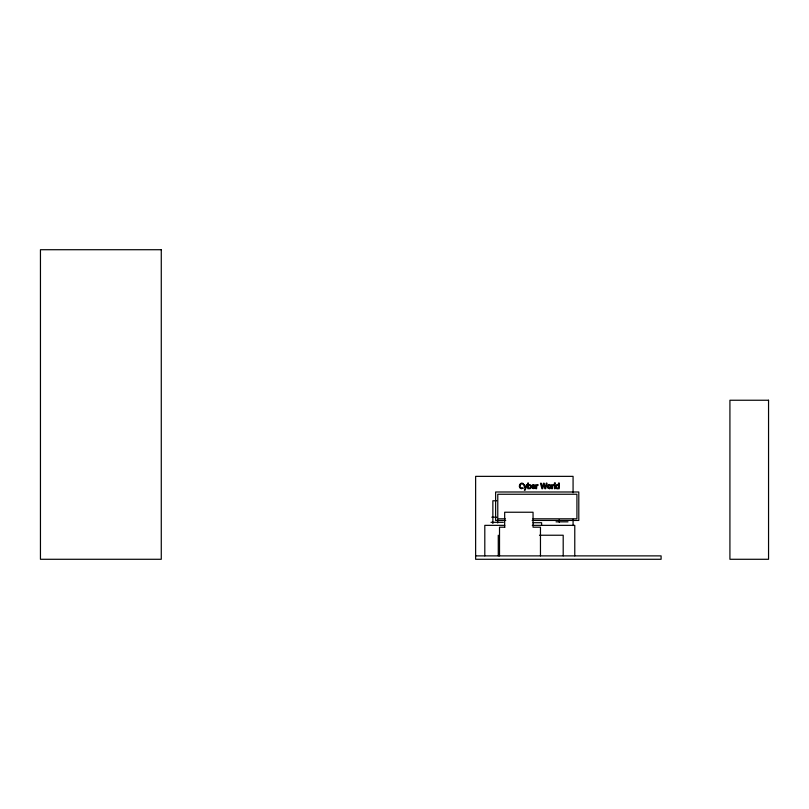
<?xml version="1.0" encoding="UTF-8"?>
<svg xmlns="http://www.w3.org/2000/svg" width="809" height="809" viewBox="0 0 809 809"><rect width="100%" height="100%" fill="white"/><g stroke="black" fill="none" stroke-linecap="round" stroke-linejoin="round"><path stroke-width="1.21" d="M496.625 500.771L492.863 500.771L492.863 523.494M491.761 517.204L496.686 517.204M505.312 518.812L497.778 518.812L497.778 494.248L576.928 494.248L576.928 518.812L532.959 518.812M505.716 520.45L495.634 520.45L495.634 491.993L578.799 491.993L578.799 520.45L532.18 520.45M556.036 521.845L568.009 521.845M490.992 522.311L503.36 522.311M533.08 522.705L541.615 522.705L541.615 525.354M504.796 525.354L484.803 525.354L484.803 555.884M532.292 525.354L574.774 525.354L574.774 555.884M504.867 527.195L499.517 527.195L499.517 555.884M539.482 535.234L563.195 535.234L563.195 555.884M475.631 555.884L661.095 555.884L661.095 559.282L475.631 559.282L475.631 476.359L573.075 476.359L573.075 492.772M573.075 519.277L573.075 525.587M559.211 519.702L559.211 522.23M540.463 555.884L540.463 527.195L533.05 527.195L533.05 512.239L504.674 512.239L504.674 527.195M498.273 535.234L498.273 555.884M497.737 519.439L497.737 522.968M530.512 486.644L530.047 487.989L528.489 487.958C526.71 485.663 530.775 483.843 530.512 486.644M520.106 485.481C519.065 489.516 526.881 487.17 521.249 488.747C517.406 487.837 519.914 481.112 523.453 483.62C523.888 485.309 519.914 482.397 520.106 485.481M531.22 486.593L530.188 488.656L527.802 488.697L527.802 483.013L528.489 483.013C526.932 486.26 531.776 483.084 531.22 486.593M551 486.664L550.504 488.252A1.608 1.608 0 0 1 549.574 488.778L547.632 487.918L547.865 485.066A1.628 1.628 0 0 1 548.795 484.54L549.574 484.54A1.608 1.608 0 0 1 550.504 485.066L551 486.664M531.685 486.209C530.593 490.537 538.298 487.473 533.131 488.1A1.133 1.133 0 0 1 532.555 487.605L532.352 486.725L535.174 486.725L534.921 485.218L532.777 484.652L531.685 486.209M555.864 486.189L556.248 488.262A1.305 1.305 0 0 0 557.027 488.778L559.252 488.697L559.252 483.013L558.564 483.013L558.564 484.783A1.851 1.851 0 0 0 557.219 484.54A1.598 1.598 0 0 0 556.349 485.076L555.864 486.189M548.138 485.966C548.644 492.287 552.021 482.69 548.138 485.966M556.612 486.017C555.5 489.121 560.404 488.494 558.564 485.349L557.199 485.228L556.612 486.017M532.453 485.744L534.506 486.199L533.758 485.087L532.453 485.744M546.348 483.256L545.256 487.827L544.164 483.256L543.426 483.256L542.333 487.776L541.241 483.256L540.503 483.256L541.888 488.697L542.687 488.697L543.769 484.187L544.872 488.697L545.691 488.697L547.056 483.256L546.348 483.256M526.568 484.621L525.456 487.635L524.343 484.621L523.595 484.621L525.081 488.505L524.353 490.203L525.081 490.203L527.276 484.621L526.568 484.621M536.812 485.592L536.559 488.697L535.871 488.697L535.871 484.621L536.559 485.228L537.489 484.652A1.335 1.335 0 0 1 538.036 484.642L538.036 485.36L536.812 485.592M552.648 485.592L552.395 488.697L551.708 488.697L551.708 484.621L552.395 485.228L553.326 484.652A1.335 1.335 0 0 1 553.872 484.642L553.872 485.36L552.648 485.592M161.274 249.718L40.45 249.718L40.45 559.282L161.274 559.282L161.274 249.718M768.55 400.243L729.92 400.243L729.92 559.282L768.55 559.282L768.55 400.243M555.105 483.013L554.418 483.013L554.418 488.697L555.105 488.697L555.105 483.013"/></g></svg>
